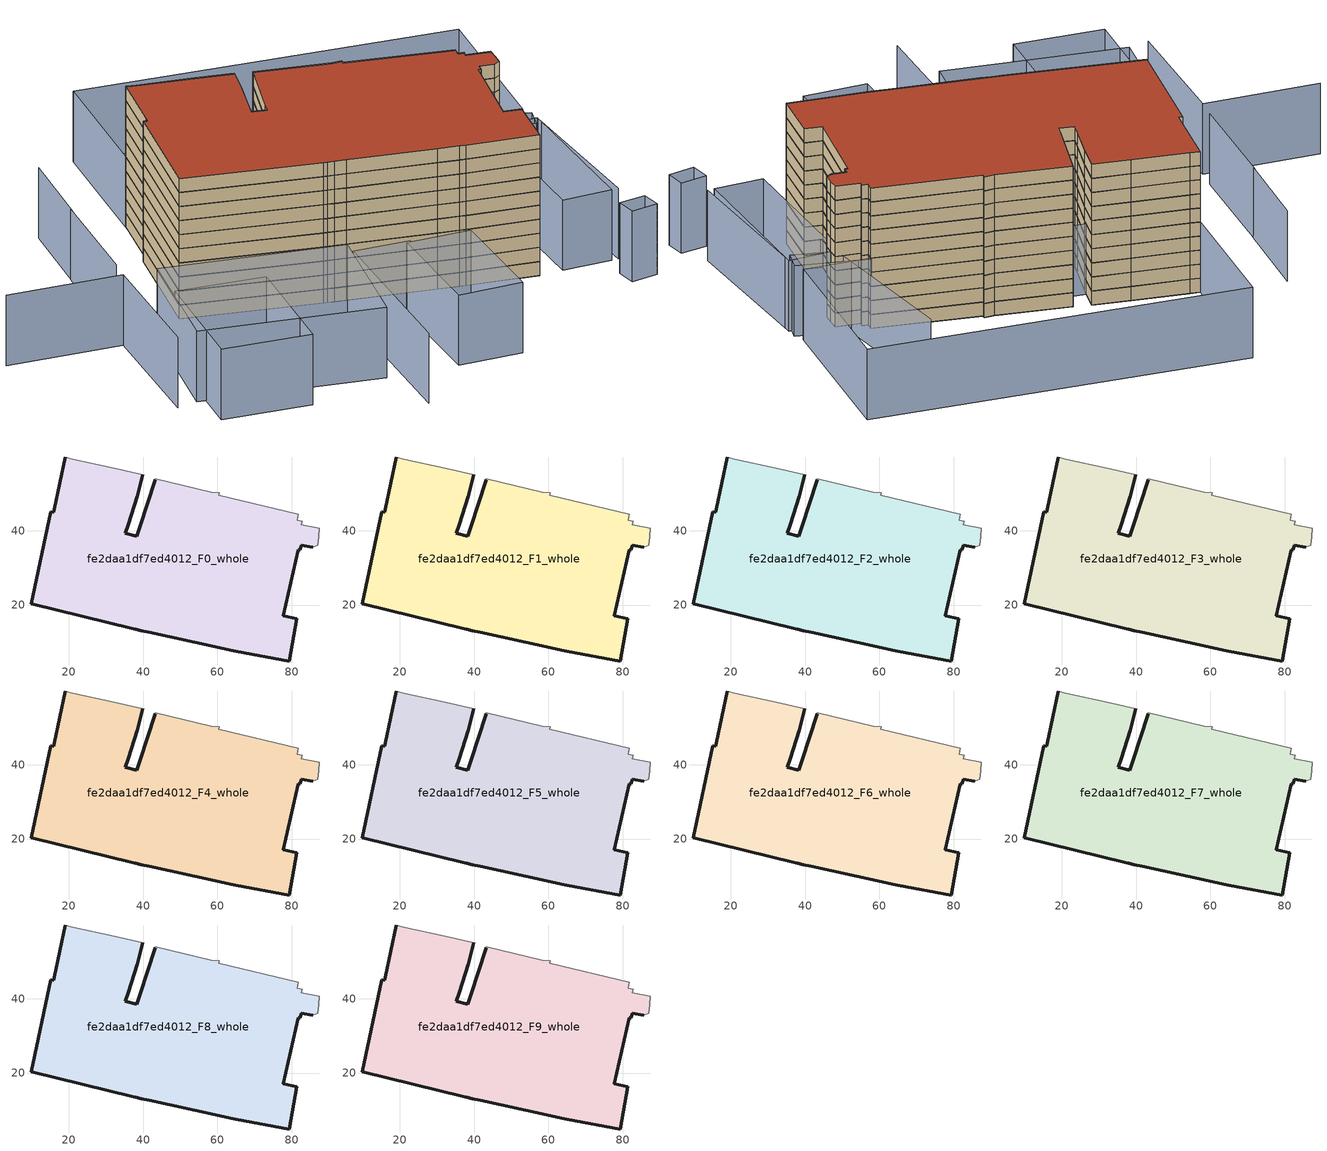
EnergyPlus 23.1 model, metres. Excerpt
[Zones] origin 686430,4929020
fe2daa1df7ed4012_F0_whole
 floor ground (EU_floor_Construction): 79.33,4.94 81.33,16.32 77.78,17.14 81.76,34.93 82.31,34.83 82.57,36.13 85.64,35.52 86.94,36.16 87.26,38.42 87.47,40.68 82.51,41.66 82.76,42.6 81.46,42.85 81.79,44.4 60.34,49.54 60.51,50.28 58.36,50.34 43.31,54 43.27,53.75 39.03,40.91 38.23,38.49 35.24,39.33 35.94,41.58 38.37,49.36 39.9,55.05 32.24,56.82 21.04,59.31 19,59.86 16.05,45.8 15.89,45.01 15.07,45.18 9.81,20.35 37.34,13.57 38.04,13.42 39.45,13.11 41.7,12.62 59.36,8.75 63.62,7.82 64.89,7.55 z0
 wall outside (EU_wall_Construction): 39.9,55.05 38.37,49.36 35.94,41.58 35.24,39.33 38.23,38.49 39.03,40.91 43.27,53.75 / 85.64,35.52 82.57,36.13 82.31,34.83 81.76,34.93 77.78,17.14 81.33,16.32 79.33,4.94 64.89,7.55 63.62,7.82 59.36,8.75 41.7,12.62 39.45,13.11 38.04,13.42 37.34,13.57 9.81,20.35 15.07,45.18 15.89,45.01 16.05,45.8 19,59.86 z0:3
 wall adiabatic (EU_wall_Construction): 19,59.86 21.04,59.31 32.24,56.82 39.9,55.05 / 43.27,53.75 43.31,54 58.36,50.34 60.51,50.28 60.34,49.54 81.79,44.4 81.46,42.85 82.76,42.6 82.51,41.66 87.47,40.68 87.26,38.42 86.94,36.16 85.64,35.52 z0:3
fe2daa1df7ed4012_F1_whole
 floor to fe2daa1df7ed4012_F0_whole (EU_floor_Construction): 79.33,4.94 81.33,16.32 77.78,17.14 81.76,34.93 82.31,34.83 82.57,36.13 85.64,35.52 86.94,36.16 87.26,38.42 87.47,40.68 82.51,41.66 82.76,42.6 81.46,42.85 81.79,44.4 60.34,49.54 60.51,50.28 58.36,50.34 43.31,54 43.27,53.75 39.03,40.91 38.23,38.49 35.24,39.33 35.94,41.58 38.37,49.36 39.9,55.05 32.24,56.82 21.04,59.31 19,59.86 16.05,45.8 15.89,45.01 15.07,45.18 9.81,20.35 37.34,13.57 38.04,13.42 39.45,13.11 41.7,12.62 59.36,8.75 63.62,7.82 64.89,7.55 z3
 wall outside (EU_wall_Construction): 39.9,55.05 38.37,49.36 35.94,41.58 35.24,39.33 38.23,38.49 39.03,40.91 43.27,53.75 / 85.64,35.52 82.57,36.13 82.31,34.83 81.76,34.93 77.78,17.14 81.33,16.32 79.33,4.94 64.89,7.55 63.62,7.82 59.36,8.75 41.7,12.62 39.45,13.11 38.04,13.42 37.34,13.57 9.81,20.35 15.07,45.18 15.89,45.01 16.05,45.8 19,59.86 z3:6
 wall adiabatic (EU_wall_Construction): 19,59.86 21.04,59.31 32.24,56.82 39.9,55.05 / 43.27,53.75 43.31,54 58.36,50.34 60.51,50.28 60.34,49.54 81.79,44.4 81.46,42.85 82.76,42.6 82.51,41.66 87.47,40.68 87.26,38.42 86.94,36.16 85.64,35.52 z3:6
fe2daa1df7ed4012_F2_whole
 floor to fe2daa1df7ed4012_F1_whole (EU_floor_Construction): 79.33,4.94 81.33,16.32 77.78,17.14 81.76,34.93 82.31,34.83 82.57,36.13 85.64,35.52 86.94,36.16 87.26,38.42 87.47,40.68 82.51,41.66 82.76,42.6 81.46,42.85 81.79,44.4 60.34,49.54 60.51,50.28 58.36,50.34 43.31,54 43.27,53.75 39.03,40.91 38.23,38.49 35.24,39.33 35.94,41.58 38.37,49.36 39.9,55.05 32.24,56.82 21.04,59.31 19,59.86 16.05,45.8 15.89,45.01 15.07,45.18 9.81,20.35 37.34,13.57 38.04,13.42 39.45,13.11 41.7,12.62 59.36,8.75 63.62,7.82 64.89,7.55 z6
 wall outside (EU_wall_Construction): 39.9,55.05 38.37,49.36 35.94,41.58 35.24,39.33 38.23,38.49 39.03,40.91 43.27,53.75 / 85.64,35.52 82.57,36.13 82.31,34.83 81.76,34.93 77.78,17.14 81.33,16.32 79.33,4.94 64.89,7.55 63.62,7.82 59.36,8.75 41.7,12.62 39.45,13.11 38.04,13.42 37.34,13.57 9.81,20.35 15.07,45.18 15.89,45.01 16.05,45.8 19,59.86 z6:9
 wall adiabatic (EU_wall_Construction): 19,59.86 21.04,59.31 32.24,56.82 39.9,55.05 / 43.27,53.75 43.31,54 58.36,50.34 60.51,50.28 60.34,49.54 81.79,44.4 81.46,42.85 82.76,42.6 82.51,41.66 87.47,40.68 87.26,38.42 86.94,36.16 85.64,35.52 z6:9
fe2daa1df7ed4012_F3_whole
 floor to fe2daa1df7ed4012_F2_whole (EU_floor_Construction): 79.33,4.94 81.33,16.32 77.78,17.14 81.76,34.93 82.31,34.83 82.57,36.13 85.64,35.52 86.94,36.16 87.26,38.42 87.47,40.68 82.51,41.66 82.76,42.6 81.46,42.85 81.79,44.4 60.34,49.54 60.51,50.28 58.36,50.34 43.31,54 43.27,53.75 39.03,40.91 38.23,38.49 35.24,39.33 35.94,41.58 38.37,49.36 39.9,55.05 32.24,56.82 21.04,59.31 19,59.86 16.05,45.8 15.89,45.01 15.07,45.18 9.81,20.35 37.34,13.57 38.04,13.42 39.45,13.11 41.7,12.62 59.36,8.75 63.62,7.82 64.89,7.55 z9
 wall outside (EU_wall_Construction): 39.9,55.05 38.37,49.36 35.94,41.58 35.24,39.33 38.23,38.49 39.03,40.91 43.27,53.75 / 85.64,35.52 82.57,36.13 82.31,34.83 81.76,34.93 77.78,17.14 81.33,16.32 79.33,4.94 64.89,7.55 63.62,7.82 59.36,8.75 41.7,12.62 39.45,13.11 38.04,13.42 37.34,13.57 9.81,20.35 15.07,45.18 15.89,45.01 16.05,45.8 19,59.86 z9:12
 wall adiabatic (EU_wall_Construction): 19,59.86 21.04,59.31 32.24,56.82 39.9,55.05 / 43.27,53.75 43.31,54 58.36,50.34 60.51,50.28 60.34,49.54 81.79,44.4 81.46,42.85 82.76,42.6 82.51,41.66 87.47,40.68 87.26,38.42 86.94,36.16 85.64,35.52 z9:12
fe2daa1df7ed4012_F4_whole
 floor to fe2daa1df7ed4012_F3_whole (EU_floor_Construction): 79.33,4.94 81.33,16.32 77.78,17.14 81.76,34.93 82.31,34.83 82.57,36.13 85.64,35.52 86.94,36.16 87.26,38.42 87.47,40.68 82.51,41.66 82.76,42.6 81.46,42.85 81.79,44.4 60.34,49.54 60.51,50.28 58.36,50.34 43.31,54 43.27,53.75 39.03,40.91 38.23,38.49 35.24,39.33 35.94,41.58 38.37,49.36 39.9,55.05 32.24,56.82 21.04,59.31 19,59.86 16.05,45.8 15.89,45.01 15.07,45.18 9.81,20.35 37.34,13.57 38.04,13.42 39.45,13.11 41.7,12.62 59.36,8.75 63.62,7.82 64.89,7.55 z12
 wall outside (EU_wall_Construction): 39.9,55.05 38.37,49.36 35.94,41.58 35.24,39.33 38.23,38.49 39.03,40.91 43.27,53.75 / 85.64,35.52 82.57,36.13 82.31,34.83 81.76,34.93 77.78,17.14 81.33,16.32 79.33,4.94 64.89,7.55 63.62,7.82 59.36,8.75 41.7,12.62 39.45,13.11 38.04,13.42 37.34,13.57 9.81,20.35 15.07,45.18 15.89,45.01 16.05,45.8 19,59.86 z12:15
 wall adiabatic (EU_wall_Construction): 19,59.86 21.04,59.31 32.24,56.82 39.9,55.05 / 43.27,53.75 43.31,54 58.36,50.34 60.51,50.28 60.34,49.54 81.79,44.4 81.46,42.85 82.76,42.6 82.51,41.66 87.47,40.68 87.26,38.42 86.94,36.16 85.64,35.52 z12:15
fe2daa1df7ed4012_F5_whole
 floor to fe2daa1df7ed4012_F4_whole (EU_floor_Construction): 79.33,4.94 81.33,16.32 77.78,17.14 81.76,34.93 82.31,34.83 82.57,36.13 85.64,35.52 86.94,36.16 87.26,38.42 87.47,40.68 82.51,41.66 82.76,42.6 81.46,42.85 81.79,44.4 60.34,49.54 60.51,50.28 58.36,50.34 43.31,54 43.27,53.75 39.03,40.91 38.23,38.49 35.24,39.33 35.94,41.58 38.37,49.36 39.9,55.05 32.24,56.82 21.04,59.31 19,59.86 16.05,45.8 15.89,45.01 15.07,45.18 9.81,20.35 37.34,13.57 38.04,13.42 39.45,13.11 41.7,12.62 59.36,8.75 63.62,7.82 64.89,7.55 z15
 wall outside (EU_wall_Construction): 39.9,55.05 38.37,49.36 35.94,41.58 35.24,39.33 38.23,38.49 39.03,40.91 43.27,53.75 / 85.64,35.52 82.57,36.13 82.31,34.83 81.76,34.93 77.78,17.14 81.33,16.32 79.33,4.94 64.89,7.55 63.62,7.82 59.36,8.75 41.7,12.62 39.45,13.11 38.04,13.42 37.34,13.57 9.81,20.35 15.07,45.18 15.89,45.01 16.05,45.8 19,59.86 z15:18
 wall adiabatic (EU_wall_Construction): 19,59.86 21.04,59.31 32.24,56.82 39.9,55.05 / 43.27,53.75 43.31,54 58.36,50.34 60.51,50.28 60.34,49.54 81.79,44.4 81.46,42.85 82.76,42.6 82.51,41.66 87.47,40.68 87.26,38.42 86.94,36.16 85.64,35.52 z15:18
fe2daa1df7ed4012_F6_whole
 floor to fe2daa1df7ed4012_F5_whole (EU_floor_Construction): 79.33,4.94 81.33,16.32 77.78,17.14 81.76,34.93 82.31,34.83 82.57,36.13 85.64,35.52 86.94,36.16 87.26,38.42 87.47,40.68 82.51,41.66 82.76,42.6 81.46,42.85 81.79,44.4 60.34,49.54 60.51,50.28 58.36,50.34 43.31,54 43.27,53.75 39.03,40.91 38.23,38.49 35.24,39.33 35.94,41.58 38.37,49.36 39.9,55.05 32.24,56.82 21.04,59.31 19,59.86 16.05,45.8 15.89,45.01 15.07,45.18 9.81,20.35 37.34,13.57 38.04,13.42 39.45,13.11 41.7,12.62 59.36,8.75 63.62,7.82 64.89,7.55 z18
 wall outside (EU_wall_Construction): 39.9,55.05 38.37,49.36 35.94,41.58 35.24,39.33 38.23,38.49 39.03,40.91 43.27,53.75 / 85.64,35.52 82.57,36.13 82.31,34.83 81.76,34.93 77.78,17.14 81.33,16.32 79.33,4.94 64.89,7.55 63.62,7.82 59.36,8.75 41.7,12.62 39.45,13.11 38.04,13.42 37.34,13.57 9.81,20.35 15.07,45.18 15.89,45.01 16.05,45.8 19,59.86 z18:21
 wall adiabatic (EU_wall_Construction): 19,59.86 21.04,59.31 32.24,56.82 39.9,55.05 / 43.27,53.75 43.31,54 58.36,50.34 60.51,50.28 60.34,49.54 81.79,44.4 81.46,42.85 82.76,42.6 82.51,41.66 87.47,40.68 87.26,38.42 86.94,36.16 85.64,35.52 z18:21
fe2daa1df7ed4012_F7_whole
 floor to fe2daa1df7ed4012_F6_whole (EU_floor_Construction): 79.33,4.94 81.33,16.32 77.78,17.14 81.76,34.93 82.31,34.83 82.57,36.13 85.64,35.52 86.94,36.16 87.26,38.42 87.47,40.68 82.51,41.66 82.76,42.6 81.46,42.85 81.79,44.4 60.34,49.54 60.51,50.28 58.36,50.34 43.31,54 43.27,53.75 39.03,40.91 38.23,38.49 35.24,39.33 35.94,41.58 38.37,49.36 39.9,55.05 32.24,56.82 21.04,59.31 19,59.86 16.05,45.8 15.89,45.01 15.07,45.18 9.81,20.35 37.34,13.57 38.04,13.42 39.45,13.11 41.7,12.62 59.36,8.75 63.62,7.82 64.89,7.55 z21
 wall outside (EU_wall_Construction): 39.9,55.05 38.37,49.36 35.94,41.58 35.24,39.33 38.23,38.49 39.03,40.91 43.27,53.75 / 85.64,35.52 82.57,36.13 82.31,34.83 81.76,34.93 77.78,17.14 81.33,16.32 79.33,4.94 64.89,7.55 63.62,7.82 59.36,8.75 41.7,12.62 39.45,13.11 38.04,13.42 37.34,13.57 9.81,20.35 15.07,45.18 15.89,45.01 16.05,45.8 19,59.86 z21:24
 wall adiabatic (EU_wall_Construction): 19,59.86 21.04,59.31 32.24,56.82 39.9,55.05 / 43.27,53.75 43.31,54 58.36,50.34 60.51,50.28 60.34,49.54 81.79,44.4 81.46,42.85 82.76,42.6 82.51,41.66 87.47,40.68 87.26,38.42 86.94,36.16 85.64,35.52 z21:24
fe2daa1df7ed4012_F8_whole
 floor to fe2daa1df7ed4012_F7_whole (EU_floor_Construction): 79.33,4.94 81.33,16.32 77.78,17.14 81.76,34.93 82.31,34.83 82.57,36.13 85.64,35.52 86.94,36.16 87.26,38.42 87.47,40.68 82.51,41.66 82.76,42.6 81.46,42.85 81.79,44.4 60.34,49.54 60.51,50.28 58.36,50.34 43.31,54 43.27,53.75 39.03,40.91 38.23,38.49 35.24,39.33 35.94,41.58 38.37,49.36 39.9,55.05 32.24,56.82 21.04,59.31 19,59.86 16.05,45.8 15.89,45.01 15.07,45.18 9.81,20.35 37.34,13.57 38.04,13.42 39.45,13.11 41.7,12.62 59.36,8.75 63.62,7.82 64.89,7.55 z24
 wall outside (EU_wall_Construction): 39.9,55.05 38.37,49.36 35.94,41.58 35.24,39.33 38.23,38.49 39.03,40.91 43.27,53.75 / 85.64,35.52 82.57,36.13 82.31,34.83 81.76,34.93 77.78,17.14 81.33,16.32 79.33,4.94 64.89,7.55 63.62,7.82 59.36,8.75 41.7,12.62 39.45,13.11 38.04,13.42 37.34,13.57 9.81,20.35 15.07,45.18 15.89,45.01 16.05,45.8 19,59.86 z24:27
 wall adiabatic (EU_wall_Construction): 19,59.86 21.04,59.31 32.24,56.82 39.9,55.05 / 43.27,53.75 43.31,54 58.36,50.34 60.51,50.28 60.34,49.54 81.79,44.4 81.46,42.85 82.76,42.6 82.51,41.66 87.47,40.68 87.26,38.42 86.94,36.16 85.64,35.52 z24:27
fe2daa1df7ed4012_F9_whole
 floor to fe2daa1df7ed4012_F8_whole (EU_floor_Construction): 79.33,4.94 81.33,16.32 77.78,17.14 81.76,34.93 82.31,34.83 82.57,36.13 85.64,35.52 86.94,36.16 87.26,38.42 87.47,40.68 82.51,41.66 82.76,42.6 81.46,42.85 81.79,44.4 60.34,49.54 60.51,50.28 58.36,50.34 43.31,54 43.27,53.75 39.03,40.91 38.23,38.49 35.24,39.33 35.94,41.58 38.37,49.36 39.9,55.05 32.24,56.82 21.04,59.31 19,59.86 16.05,45.8 15.89,45.01 15.07,45.18 9.81,20.35 37.34,13.57 38.04,13.42 39.45,13.11 41.7,12.62 59.36,8.75 63.62,7.82 64.89,7.55 z27
 wall outside (EU_wall_Construction): 39.9,55.05 38.37,49.36 35.94,41.58 35.24,39.33 38.23,38.49 39.03,40.91 43.27,53.75 / 85.64,35.52 82.57,36.13 82.31,34.83 81.76,34.93 77.78,17.14 81.33,16.32 79.33,4.94 64.89,7.55 63.62,7.82 59.36,8.75 41.7,12.62 39.45,13.11 38.04,13.42 37.34,13.57 9.81,20.35 15.07,45.18 15.89,45.01 16.05,45.8 19,59.86 z27:30
 wall adiabatic (EU_wall_Construction): 19,59.86 21.04,59.31 32.24,56.82 39.9,55.05 / 43.27,53.75 43.31,54 58.36,50.34 60.51,50.28 60.34,49.54 81.79,44.4 81.46,42.85 82.76,42.6 82.51,41.66 87.47,40.68 87.26,38.42 86.94,36.16 85.64,35.52 z27:30
 roof outside (EU_roof_Construction): 81.79,44.4 81.46,42.85 82.76,42.6 82.51,41.66 87.47,40.68 87.26,38.42 86.94,36.16 85.64,35.52 82.57,36.13 82.31,34.83 81.76,34.93 77.78,17.14 81.33,16.32 79.33,4.94 64.89,7.55 63.62,7.82 59.36,8.75 41.7,12.62 39.45,13.11 38.04,13.42 37.34,13.57 9.81,20.35 15.07,45.18 15.89,45.01 16.05,45.8 19,59.86 21.04,59.31 32.24,56.82 39.9,55.05 38.37,49.36 35.94,41.58 35.24,39.33 38.23,38.49 39.03,40.91 43.27,53.75 43.31,54 58.36,50.34 60.51,50.28 60.34,49.54 z30
shading: 35.39,-33.38 38.73,4.07 / 38.73,4.07 50.48,3.02 / 95.86,4.31 96.02,37.55 / -28.52,18.18 -4.71,15.53 / -4.71,15.53 -7.87,-12.82 / -0.6,44.82 -3.97,19.9 / 2.19,63.33 -0.72,43.95 / 86.51,32.98 83.63,72.49 / 47.96,-21.74 49.47,2.55 / 49.47,2.55 62.74,1.72 / 62.74,1.72 61.23,-22.57 / 61.23,-22.57 47.96,-21.74 / -2.81,-21.12 0.74,4.75 / 0.74,4.75 19.04,2.24 / 19.04,2.24 15.49,-23.63 / 15.49,-23.63 -2.81,-21.12 / 93.7,-5.45 93.31,-1.23 / 93.31,-1.23 98.94,-0.71 / 98.94,-0.71 99.33,-4.93 / 99.33,-4.93 93.7,-5.45 / 2.24,14.9 39.03,7.18 / 39.03,7.18 33.34,-19.97 / 33.34,-19.97 -3.46,-12.25 / -3.46,-12.25 2.24,14.9 / 96.1,37.99 94.48,4.37 / 94.48,4.37 84.16,4.87 / 84.16,4.87 85.78,38.49 / 85.78,38.49 96.1,37.99 / 81.9,44.78 96.2,40.44 / 96.2,40.44 94.88,36.1 / 94.88,36.1 80.59,40.45 / 80.59,40.45 81.9,44.78 / 23.03,88.97 100.24,78.29 / 100.24,78.29 95.29,42.53 / 95.29,42.53 18.08,53.22 / 18.08,53.22 23.03,88.97 z0:15
[Building]
EU S2 Campaign: North Axis=0; Terrain=City; Solar Distribution=FullExterior
[Site:Location]
Bologna: Latitude=44.5; Longitude=11.25; Time Zone=1; Elevation=37
[SizingPeriod:WeatherFileDays]
AnnualSizingPeriod: Begin Month=1; Begin Day of Month=1; End Month=12; End Day of Month=31; Day of Week for Start Day=Monday; Use Weather File Daylight Saving Period=No; Use Weather File Rain and Snow Indicators=No
[MATERIAL]
EU_InternalMass_Material: Roughness=MediumRough; Thickness=0.1; Conductivity=1; Density=1800; Specific Heat=900; Thermal Absorptance=0.9; Solar Absorptance=0.7; Visible Absorptance=0.7
[MATERIAL:NOMASS] Roughness=MediumRough; Thermal Absorptance=0.9; Solar Absorptance=0.7; Visible Absorptance=0.7
Name | Thermal Resistance
EU_wall_NoMass | 0.905828
EU_roof_NoMass | 0.37593
EU_floor_NoMass | 0.67114
[CONSTRUCTION]
EU_wall_Construction: EU_wall_NoMass
EU_roof_Construction: EU_roof_NoMass
EU_floor_Construction: EU_floor_NoMass
EU_InternalMass_Construction: EU_InternalMass_Material
[ZONE] Type=1; Multiplier=1; Ceiling Height=autocalculate; Volume=8140.52; Floor Area=autocalculate; Part of Total Floor Area=Yes
fe2daa1df7ed4012_F0_whole; fe2daa1df7ed4012_F1_whole; fe2daa1df7ed4012_F2_whole; fe2daa1df7ed4012_F3_whole; fe2daa1df7ed4012_F4_whole; fe2daa1df7ed4012_F5_whole; fe2daa1df7ed4012_F6_whole; fe2daa1df7ed4012_F7_whole; fe2daa1df7ed4012_F8_whole; fe2daa1df7ed4012_F9_whole
[INTERNALMASS] Construction=EU_InternalMass_Construction; Surface Area=2507.64
Name | Zone or ZoneList
fe2daa1df7ed4012_F0_whole_EU_InternalMass | fe2daa1df7ed4012_F0_whole
fe2daa1df7ed4012_F1_whole_EU_InternalMass | fe2daa1df7ed4012_F1_whole
fe2daa1df7ed4012_F2_whole_EU_InternalMass | fe2daa1df7ed4012_F2_whole
fe2daa1df7ed4012_F3_whole_EU_InternalMass | fe2daa1df7ed4012_F3_whole
fe2daa1df7ed4012_F4_whole_EU_InternalMass | fe2daa1df7ed4012_F4_whole
fe2daa1df7ed4012_F5_whole_EU_InternalMass | fe2daa1df7ed4012_F5_whole
fe2daa1df7ed4012_F6_whole_EU_InternalMass | fe2daa1df7ed4012_F6_whole
fe2daa1df7ed4012_F7_whole_EU_InternalMass | fe2daa1df7ed4012_F7_whole
fe2daa1df7ed4012_F8_whole_EU_InternalMass | fe2daa1df7ed4012_F8_whole
fe2daa1df7ed4012_F9_whole_EU_InternalMass | fe2daa1df7ed4012_F9_whole
[OTHEREQUIPMENT] Fuel Type=Electricity; Design Level Calculation Method=Watts/Area; Power per Zone Floor Area=1; Fraction Latent=0; Fraction Radiant=0; Fraction Lost=0; Carbon Dioxide Generation Rate=0; EndUse Subcategory=EU_Step8_InternalGains
Name | Zone or ZoneList or Space or SpaceList | Schedule
EU_Step8_InternalGain_fe2daa1df7ed4012_F0_whole_f000 | fe2daa1df7ed4012_F0_whole | EU_Step8_GainSchedule_fe2daa1df7ed4012_F0_whole_f000
EU_Step8_InternalGain_fe2daa1df7ed4012_F1_whole_f000 | fe2daa1df7ed4012_F1_whole | EU_Step8_GainSchedule_fe2daa1df7ed4012_F1_whole_f000
EU_Step8_InternalGain_fe2daa1df7ed4012_F2_whole_f000 | fe2daa1df7ed4012_F2_whole | EU_Step8_GainSchedule_fe2daa1df7ed4012_F2_whole_f000
EU_Step8_InternalGain_fe2daa1df7ed4012_F3_whole_f000 | fe2daa1df7ed4012_F3_whole | EU_Step8_GainSchedule_fe2daa1df7ed4012_F3_whole_f000
EU_Step8_InternalGain_fe2daa1df7ed4012_F4_whole_f000 | fe2daa1df7ed4012_F4_whole | EU_Step8_GainSchedule_fe2daa1df7ed4012_F4_whole_f000
EU_Step8_InternalGain_fe2daa1df7ed4012_F5_whole_f000 | fe2daa1df7ed4012_F5_whole | EU_Step8_GainSchedule_fe2daa1df7ed4012_F5_whole_f000
EU_Step8_InternalGain_fe2daa1df7ed4012_F6_whole_f000 | fe2daa1df7ed4012_F6_whole | EU_Step8_GainSchedule_fe2daa1df7ed4012_F6_whole_f000
EU_Step8_InternalGain_fe2daa1df7ed4012_F7_whole_f000 | fe2daa1df7ed4012_F7_whole | EU_Step8_GainSchedule_fe2daa1df7ed4012_F7_whole_f000
EU_Step8_InternalGain_fe2daa1df7ed4012_F8_whole_f000 | fe2daa1df7ed4012_F8_whole | EU_Step8_GainSchedule_fe2daa1df7ed4012_F8_whole_f000
EU_Step8_InternalGain_fe2daa1df7ed4012_F9_whole_f000 | fe2daa1df7ed4012_F9_whole | EU_Step8_GainSchedule_fe2daa1df7ed4012_F9_whole_f000
[ZONEVENTILATION:DESIGNFLOWRATE] Schedule=EU_AlwaysOn; Design Flow Rate Calculation Method=AirChanges/Hour; Air Changes per Hour=0.73129; Ventilation Type=Natural; Fan Pressure Rise=0; Fan Total Efficiency=1; Constant Term Coefficient=1; Temperature Term Coefficient=0; Velocity Term Coefficient=0; Velocity Squared Term Coefficient=0; Minimum Indoor Temperature=-100; Maximum Indoor Temperature=100; Delta Temperature=-100; Minimum Outdoor Temperature=-100; Maximum Outdoor Temperature=100; Maximum Wind Speed=40
Name | Zone or ZoneList or Space or SpaceList
EU_ConstantAir_fe2daa1df7ed4012_F0_whole | fe2daa1df7ed4012_F0_whole
EU_ConstantAir_fe2daa1df7ed4012_F1_whole | fe2daa1df7ed4012_F1_whole
EU_ConstantAir_fe2daa1df7ed4012_F2_whole | fe2daa1df7ed4012_F2_whole
EU_ConstantAir_fe2daa1df7ed4012_F3_whole | fe2daa1df7ed4012_F3_whole
EU_ConstantAir_fe2daa1df7ed4012_F4_whole | fe2daa1df7ed4012_F4_whole
EU_ConstantAir_fe2daa1df7ed4012_F5_whole | fe2daa1df7ed4012_F5_whole
EU_ConstantAir_fe2daa1df7ed4012_F6_whole | fe2daa1df7ed4012_F6_whole
EU_ConstantAir_fe2daa1df7ed4012_F7_whole | fe2daa1df7ed4012_F7_whole
EU_ConstantAir_fe2daa1df7ed4012_F8_whole | fe2daa1df7ed4012_F8_whole
EU_ConstantAir_fe2daa1df7ed4012_F9_whole | fe2daa1df7ed4012_F9_whole
[HVACTEMPLATE:THERMOSTAT] Constant Heating Setpoint=20; Constant Cooling Setpoint=50
EU_HeatOnly_fe2daa1df7ed4012_F0_whole; EU_HeatOnly_fe2daa1df7ed4012_F1_whole; EU_HeatOnly_fe2daa1df7ed4012_F2_whole; EU_HeatOnly_fe2daa1df7ed4012_F3_whole; EU_HeatOnly_fe2daa1df7ed4012_F4_whole; EU_HeatOnly_fe2daa1df7ed4012_F5_whole; EU_HeatOnly_fe2daa1df7ed4012_F6_whole; EU_HeatOnly_fe2daa1df7ed4012_F7_whole; EU_HeatOnly_fe2daa1df7ed4012_F8_whole; EU_HeatOnly_fe2daa1df7ed4012_F9_whole
[HVACTEMPLATE:ZONE:IDEALLOADSAIRSYSTEM] System Availability Schedule=EU_AlwaysOn; Maximum Heating Supply Air Temperature=50; Minimum Cooling Supply Air Temperature=13; Maximum Heating Supply Air Humidity Ratio=0.0156; Minimum Cooling Supply Air Humidity Ratio=0.0077; Heating Limit=NoLimit; Cooling Limit=NoLimit; Heating Availability Schedule=EU_AlwaysOn; Cooling Availability Schedule=EU_CoolingOff; Dehumidification Control Type=ConstantSensibleHeatRatio; Cooling Sensible Heat Ratio=0.7; Dehumidification Setpoint=60; Humidification Control Type=None; Humidification Setpoint=30; Outdoor Air Method=None; Outdoor Air Flow Rate per Person=0.00944; Outdoor Air Flow Rate per Zone Floor Area=0; Outdoor Air Flow Rate per Zone=0; Demand Controlled Ventilation Type=None; Outdoor Air Economizer Type=NoEconomizer; Heat Recovery Type=None; Sensible Heat Recovery Effectiveness=0.7; Latent Heat Recovery Effectiveness=0.65
Name | Template Thermostat
fe2daa1df7ed4012_F0_whole | EU_HeatOnly_fe2daa1df7ed4012_F0_whole
fe2daa1df7ed4012_F1_whole | EU_HeatOnly_fe2daa1df7ed4012_F1_whole
fe2daa1df7ed4012_F2_whole | EU_HeatOnly_fe2daa1df7ed4012_F2_whole
fe2daa1df7ed4012_F3_whole | EU_HeatOnly_fe2daa1df7ed4012_F3_whole
fe2daa1df7ed4012_F4_whole | EU_HeatOnly_fe2daa1df7ed4012_F4_whole
fe2daa1df7ed4012_F5_whole | EU_HeatOnly_fe2daa1df7ed4012_F5_whole
fe2daa1df7ed4012_F6_whole | EU_HeatOnly_fe2daa1df7ed4012_F6_whole
fe2daa1df7ed4012_F7_whole | EU_HeatOnly_fe2daa1df7ed4012_F7_whole
fe2daa1df7ed4012_F8_whole | EU_HeatOnly_fe2daa1df7ed4012_F8_whole
fe2daa1df7ed4012_F9_whole | EU_HeatOnly_fe2daa1df7ed4012_F9_whole
[SIZING:ZONE] Zone Cooling Design Supply Air Temperature Input Method=SupplyAirTemperature; Zone Cooling Design Supply Air Temperature=13; Zone Heating Design Supply Air Temperature Input Method=SupplyAirTemperature; Zone Heating Design Supply Air Temperature=50; Zone Cooling Design Supply Air Humidity Ratio=0.008; Zone Heating Design Supply Air Humidity Ratio=0.008; Cooling Design Air Flow Method=DesignDay; Cooling Design Air Flow Rate=0; Cooling Minimum Air Flow per Zone Floor Area=0.000762; Cooling Minimum Air Flow=0; Cooling Minimum Air Flow Fraction=0.2; Heating Design Air Flow Method=DesignDay; Heating Design Air Flow Rate=0; Heating Maximum Air Flow per Zone Floor Area=0.002032; Heating Maximum Air Flow=0.141576; Heating Maximum Air Flow Fraction=0.3; Account for Dedicated Outdoor Air System=No; Dedicated Outdoor Air System Control Strategy=NeutralSupplyAir; Dedicated Outdoor Air Low Setpoint Temperature for Design=autosize; Dedicated Outdoor Air High Setpoint Temperature for Design=autosize; Zone Load Sizing Method=Sensible Load Only No Latent Load; Zone Latent Cooling Design Supply Air Humidity Ratio Input Method=HumidityRatioDifference; Zone Cooling Design Supply Air Humidity Ratio Difference=0.005; Zone Latent Heating Design Supply Air Humidity Ratio Input Method=HumidityRatioDifference; Zone Humidification Design Supply Air Humidity Ratio Difference=0.005
fe2daa1df7ed4012_F0_whole; fe2daa1df7ed4012_F1_whole; fe2daa1df7ed4012_F2_whole; fe2daa1df7ed4012_F3_whole; fe2daa1df7ed4012_F4_whole; fe2daa1df7ed4012_F5_whole; fe2daa1df7ed4012_F6_whole; fe2daa1df7ed4012_F7_whole; fe2daa1df7ed4012_F8_whole; fe2daa1df7ed4012_F9_whole
[SCHEDULE:CONSTANT]
Name | Hourly Value
EU_AlwaysOn | 1
EU_CoolingOff | 0
[SCHEDULE:FILE] Column Number=1; Rows to Skip at Top=0; Number of Hours of Data=8760; Column Separator=Comma; Interpolate to Timestep=No; Minutes per Item=60; Adjust Schedule for Daylight Savings=Yes
Name | File
EU_Step8_GainSchedule_fe2daa1df7ed4012_F0_whole_f000 | ../../schedules/fe2daa1df7ed4012/fe2daa1df7ed4012_F0_whole_f000_gain.csv
EU_Step8_GainSchedule_fe2daa1df7ed4012_F1_whole_f000 | ../../schedules/fe2daa1df7ed4012/fe2daa1df7ed4012_F1_whole_f000_gain.csv
EU_Step8_GainSchedule_fe2daa1df7ed4012_F2_whole_f000 | ../../schedules/fe2daa1df7ed4012/fe2daa1df7ed4012_F2_whole_f000_gain.csv
EU_Step8_GainSchedule_fe2daa1df7ed4012_F3_whole_f000 | ../../schedules/fe2daa1df7ed4012/fe2daa1df7ed4012_F3_whole_f000_gain.csv
EU_Step8_GainSchedule_fe2daa1df7ed4012_F4_whole_f000 | ../../schedules/fe2daa1df7ed4012/fe2daa1df7ed4012_F4_whole_f000_gain.csv
EU_Step8_GainSchedule_fe2daa1df7ed4012_F5_whole_f000 | ../../schedules/fe2daa1df7ed4012/fe2daa1df7ed4012_F5_whole_f000_gain.csv
EU_Step8_GainSchedule_fe2daa1df7ed4012_F6_whole_f000 | ../../schedules/fe2daa1df7ed4012/fe2daa1df7ed4012_F6_whole_f000_gain.csv
EU_Step8_GainSchedule_fe2daa1df7ed4012_F7_whole_f000 | ../../schedules/fe2daa1df7ed4012/fe2daa1df7ed4012_F7_whole_f000_gain.csv
EU_Step8_GainSchedule_fe2daa1df7ed4012_F8_whole_f000 | ../../schedules/fe2daa1df7ed4012/fe2daa1df7ed4012_F8_whole_f000_gain.csv
EU_Step8_GainSchedule_fe2daa1df7ed4012_F9_whole_f000 | ../../schedules/fe2daa1df7ed4012/fe2daa1df7ed4012_F9_whole_f000_gain.csv
